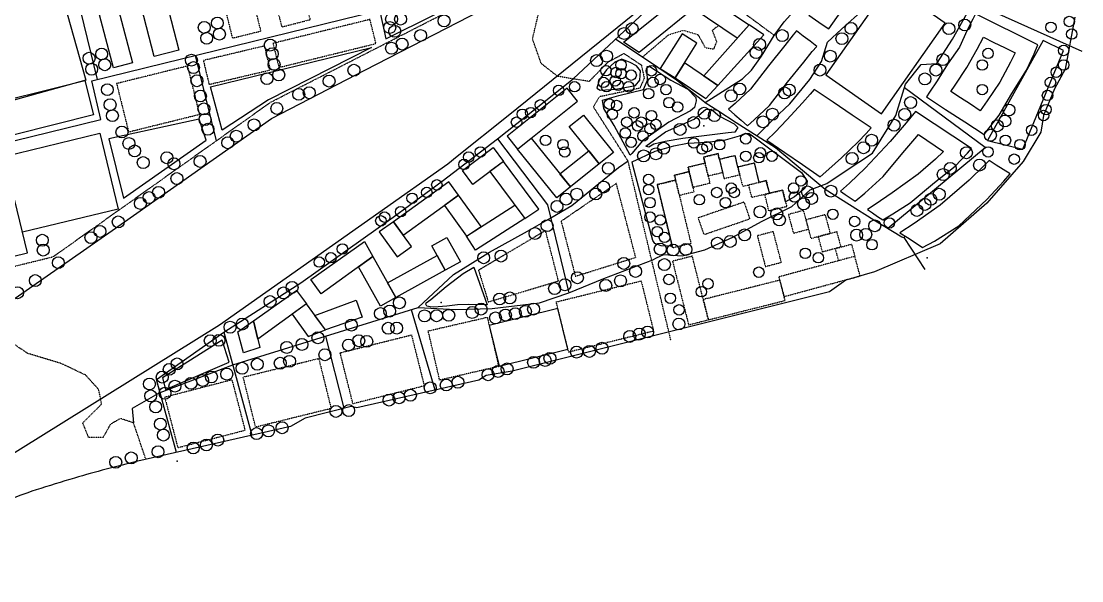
# Model space of a CAD drawing. Header units: metres. Extents: x -21 to 1337, y -22 to 1055.
# Drawn here: x 434 to 1165, y 147 to 533 of the extents above; entities that cross this region are included whole.
import ezdxf

# ---------------------------------------------------------------- set-up
doc = ezdxf.new("R2010")
doc.units = ezdxf.units.M
for name, pattern in [('1', [0.002, 0.002]), ('2', [0.001, 0.001]), ('3', [0.012, 0.004, -0.001, 0.004, -0.001, 0.001, -0.001]), ('4', [0.001, 0.001]), ('5', [0.012, 0.004, -0.001, 0.004, -0.001, 0.001, -0.001]), ('6', [0.012, 0.004, -0.001, 0.004, -0.001, 0.001, -0.001]), ('Center', [0.004, 0.0025, -0.0005, 0.0005, -0.0005]), ('DashDot', [0.006, 0.004, -0.001, 0, -0.001]), ('Dashed', [0.01, 0.005, -0.005])]:
    doc.linetypes.add(name, pattern=pattern)
for name, color, linetype, true_color in [('Buildings$Library', 215, 'Continuous', 0xb242a5), ('Buildings$Parking', 122, 'Continuous', 0x1ccbb2), ('Buildings$Residential', 55, 'Continuous', 0x919748), ('Buildings$Workshop', 18, 'Continuous', 0x000000), ('bus stops', 225, 'Continuous', 0xa05c8b), ('Cycle Park', 18, 'Continuous', 0x000000), ('Green_Spaces', 3, 'Continuous', 0x1bff00), ('Pavement', 252, 'Continuous', 0x829093), ('Playgrounds', 162, 'Continuous', 0x2734c3), ('Site', 225, 'Continuous', 0xb22c80), ('Street', 26, 'Continuous', 0x782a1d), ('Tree$Tree_type_1', 18, 'Continuous', 0x000000), ('Tree$Tree_type_2', 99, 'Continuous', 0x184c16)]:
    doc.layers.add(name, color=color, linetype=linetype, true_color=true_color)

msp = doc.modelspace()

# ---------------------------------------------------------------- linework, layer by layer
at = {"layer": 'Buildings$Library', "linetype": '2'}
msp.add_lwpolyline([(389, 549), (457, 568), (478.07, 492.6), (410.07, 473.6)], close=True, dxfattribs=at)
at = {"layer": 'Buildings$Parking', "linetype": '5'}
for points in [[(802.37, 339.5), (860.88, 353.97), (869.45, 319.32), (810.93, 304.85)], [(588, 251), (579, 285.74), (532.49, 273.7), (541.49, 238.95)]]:
    msp.add_lwpolyline(points, close=True, dxfattribs=at)
at = {"layer": 'Buildings$Residential', "linetype": '4'}
for points in [[(1021.34, 607.11), (1016.55, 598.46), (1007.02, 582.17), (991.98, 558.97), (981.71, 544.48), (976.49, 537.43), (981.08, 534.23), (985.66, 531.04), (990.24, 527.84), (995.79, 535.66), (1006.06, 550.15), (1021.1, 573.35), (1030.63, 589.64), (1035.42, 598.29), (1030.73, 601.23), (1026.03, 604.17)], [(848.78, 518.85), (896.57, 557.26), (906.56, 549.91), (859.53, 511.67)], [(988.22, 496.26), (1026.61, 469.39), (1070.34, 531.88), (1031.96, 558.74)], [(906.56, 549.91), (935.26, 530.6), (927.16, 521.48), (896.8, 541.98)], [(1134.21, 516.82), (1119.95, 523.95), (1105.69, 531.08), (1091.43, 538.21), (1089.58, 534.57), (1085.64, 527.03), (1080.37, 515.19), (1072.14, 503.64), (1064.82, 492.08), (1059.72, 484.31), (1057.54, 480.97), (1070.77, 472.35), (1084.01, 463.73), (1097.24, 455.1), (1100.41, 459), (1107.59, 468.36), (1116.34, 483.35), (1126.5, 499.43), (1131.66, 510.62)], [(935.26, 530.6), (904.03, 495.5), (913.83, 488.74), (945.53, 523.69)], [(967.97, 526.52), (965.77, 523.76), (959.85, 516.33), (948.75, 502.51), (936.23, 486.41), (925.71, 476.51), (921.06, 472.46), (925.42, 468.67), (929.77, 464.87), (934.13, 461.08), (938.78, 465.12), (949.29, 475.03), (961.81, 491.12), (972.91, 504.94), (978.83, 512.37), (982.05, 515.78), (977.36, 519.36), (972.66, 522.94)], [(884.22, 494.12), (899.36, 517.99), (889.04, 524.53), (873.91, 500.66)], [(1096.74, 522.2), (1104.02, 518.62), (1111.3, 515.04), (1118.58, 511.46), (1115.41, 504.95), (1108.02, 491.21), (1099.41, 478.18), (1094.49, 471.44), (1087.78, 475.86), (1081.06, 480.29), (1074.35, 484.72), (1077.4, 489.1), (1085.42, 501.26), (1092.58, 513.96)], [(913.83, 488.74), (890.85, 504.58), (884.22, 494.12), (905.37, 479.77)], [(775.71, 444.92), (816.95, 478.1), (809.83, 486.96), (768.58, 453.78)], [(980.23, 486.03), (977.35, 482.76), (972.07, 476.83), (961.32, 465.04), (953.25, 456.69), (947.57, 451.03), (959.81, 442.63), (972.05, 434.23), (984.29, 425.83), (990.31, 431.13), (998.89, 438.95), (1010.36, 450.05), (1016, 455.63), (1019.5, 459.68), (1006.41, 468.47), (993.32, 477.25)], [(831.97, 434.76), (811.3, 460.45), (821.12, 468.35), (841.79, 442.66)], [(1088.59, 445.36), (1075.69, 453.87), (1062.78, 462.37), (1049.87, 470.88), (1043.49, 463.03), (1032.44, 450.21), (1015.37, 431.7), (1004.39, 421.37), (998.21, 415.9), (1001.61, 413.6), (1005, 411.3), (1008.4, 409), (1014.99, 414.47), (1027.74, 426.05), (1041.34, 442.34), (1049.49, 451.99), (1052.06, 455.12), (1057.81, 451.14), (1063.57, 447.17), (1069.32, 443.2), (1063.72, 437.96), (1051.83, 427.6), (1034, 414.68), (1022.12, 406.65), (1016.86, 403.26), (1020.37, 400.88), (1023.89, 398.5), (1027.4, 396.12), (1034.47, 400.22), (1046.24, 407.82), (1063.19, 421.79), (1077.24, 433.23), (1085.71, 442.16)], [(737.7, 430.23), (758.86, 445.95), (766, 436.34), (744.84, 420.62)], [(775.71, 444.92), (785.06, 452.44), (812.12, 418.8), (802.77, 411.28)], [(812.12, 418.8), (804.9, 427.77), (824.75, 443.74), (831.97, 434.76)], [(766, 436.34), (756.66, 429.41), (780.63, 397.17), (790.35, 403.56)], [(690.15, 394.87), (696.85, 385.59), (735.05, 413.13), (728.36, 422.41)], [(735.05, 413.13), (725.3, 406.1), (740.53, 384.97), (750.64, 391.45)], [(740.53, 384.97), (773.81, 406.34), (780.63, 397.17), (746.78, 375.23)], [(692.76, 370.7), (702.51, 377.73), (690.15, 394.87), (680.4, 387.84)], [(640.32, 345.02), (633.21, 354.9), (670.23, 381.21), (676.01, 370.8)], [(725.85, 361.35), (716.49, 378.23), (726.91, 384.04), (736.29, 367.13)], [(676.01, 370.8), (691.74, 342.43), (681.31, 336.46), (666.13, 363.66)], [(691.74, 342.43), (686.07, 352.65), (720.19, 371.57), (725.85, 361.35)], [(593.6, 326.48), (623.28, 347.47), (630.19, 338.24), (596.58, 313.83)], [(630.19, 338.24), (620.27, 331.03), (631.46, 315.62), (643.28, 320.21)], [(636.03, 330.2), (664.55, 340.62), (668.56, 328.96), (643.28, 320.21)], [(597.96, 307.98), (586.72, 304.29), (582.92, 318.93), (593.6, 326.48)]]:
    msp.add_lwpolyline(points, close=True, dxfattribs=at)
at = {"layer": 'Buildings$Residential', "linetype": '3'}
for points in [[(907.07, 426.32), (903.92, 439.4), (913.87, 441.8), (917.03, 428.71)], [(914.84, 437.81), (918.01, 424.64), (928.83, 427.25), (925.65, 440.41)], [(896.59, 418.5), (893.21, 432.51), (904.9, 435.33), (908.28, 421.32)], [(927.55, 432.53), (930.75, 419.26), (942.24, 422.03), (939.04, 435.3)], [(887.21, 412.96), (883.84, 426.95), (893.96, 429.39), (897.34, 415.4)], [(805.74, 395.12), (815.53, 357.22), (857.13, 370.23), (843.78, 421.16)], [(882.55, 376.75), (872.01, 420.48), (884.66, 423.53), (895.2, 379.8)], [(935.01, 420.29), (947.14, 423.21), (949.25, 414.45), (937.12, 411.53)], [(946.15, 413.7), (958.44, 416.67), (961.2, 405.23), (948.9, 402.26)], [(904.1, 385.95), (935.9, 396.89), (931.93, 408.4), (900.13, 397.46)], [(976.32, 389.75), (972.82, 402.65), (962.34, 399.8), (965.84, 386.91)], [(991.17, 386.77), (978.1, 383.22), (974.55, 396.29), (987.62, 399.84)], [(748.79, 361.33), (755.51, 339.48), (803.89, 353.95), (794.97, 388.69)], [(940.94, 385.12), (946.48, 363.93), (957.51, 366.81), (951.96, 388)], [(998.54, 377.37), (985.91, 373.94), (983.02, 384.55), (995.65, 387.98)], [(1008.14, 370.94), (997.03, 367.92), (994.75, 376.34), (1005.85, 379.36)], [(882.5, 367.59), (893.59, 323.69), (907.23, 327.13), (896.14, 371.04)], [(959.41, 343.19), (1011.81, 357.42), (1008.14, 370.94), (955.74, 356.71)], [(907.23, 327.13), (960.09, 340.48), (956.55, 354.51), (903.69, 341.16)]]:
    msp.add_lwpolyline(points, close=True, dxfattribs=at)
at = {"layer": 'Buildings$Residential'}
msp.add_lwpolyline([(1100.65, 437), (1097.52, 433.76), (1087.07, 423.41), (1067.02, 406.15), (1049.07, 393.51), (1039.14, 387.28), (1044.39, 383.84), (1049.64, 380.4), (1054.89, 376.95), (1063, 381.34), (1079.81, 391.98), (1099.09, 410.19), (1110.81, 422.78), (1115.14, 427.82), (1110.31, 430.88), (1105.48, 433.94)], close=True, dxfattribs=at)
at = {"layer": 'Buildings$Residential', "linetype": '6'}
for points in [[(714.12, 319.5), (754.81, 328.93), (762.68, 294.94), (721.99, 285.52)], [(653.4, 304.41), (702.58, 316.72), (711.4, 281.53), (662.22, 269.21)], [(586.6, 287.65), (638.64, 300.5), (647.18, 265.92), (595.14, 253.06)]]:
    msp.add_lwpolyline(points, close=True, dxfattribs=at)
at = {"layer": 'Buildings$Workshop', "linetype": '4'}
for points in [[(504.02, 591.02), (521, 595.39), (542.14, 513.22), (525.17, 508.85)], [(484.33, 549.99), (497.4, 553.44), (510.33, 504.52), (497.26, 501.07)]]:
    msp.add_lwpolyline(points, close=True, dxfattribs=at)
at = {"layer": 'Buildings$Workshop', "linetype": '3'}
msp.add_lwpolyline([(579.11, 521.55), (598.8, 526.41), (584.11, 586.04), (564.41, 581.18)], close=True, dxfattribs=at)
at = {"layer": 'Buildings$Workshop', "linetype": '5'}
for points in [[(601.66, 573.61), (613.19, 529.24), (632.85, 534.34), (621.32, 578.72)], [(611.22, 501.3), (678.07, 517.8), (673.97, 534.41), (607.12, 517.91)], [(563.06, 489.58), (605.34, 499.6), (601.42, 516.13), (559.14, 506.1)], [(507.59, 456.83), (556.59, 468.97), (548.33, 502.3), (499.33, 490.16)]]:
    msp.add_lwpolyline(points, close=True, dxfattribs=at)
at = {"layer": 'Buildings$Workshop', "linetype": '2'}
msp.add_lwpolyline([(402.17, 448.2), (396.2, 472.08), (477.39, 492.37), (483.36, 468.49)], close=True, dxfattribs=at)
at = {"layer": 'bus stops'}
for p in [(1058, 370), (541, 229.61)]:
    msp.add_point(p, dxfattribs=at)
at = {"layer": 'Cycle Park'}
for p in [(904, 461), (723, 339)]:
    msp.add_point(p, dxfattribs=at)
at = {"layer": 'Green_Spaces'}
for points in [[(681, 539), (685, 521), (753, 555)], [(1138, 520), (1099.62, 450.92), (1124, 445), (1152.1, 513)], [(572, 458), (564, 488), (675, 515), (604, 479)], [(494, 452), (504, 411), (561, 451), (556.25, 465.57)], [(854.69, 436.25), (870.64, 443.58), (883.41, 447.28), (892.93, 448.95), (906.31, 449.78), (918.96, 451.37), (928.56, 454.09), (932.87, 455.9), (935.36, 455.75), (937.63, 454.09), (971.51, 428.7), (975.3, 422.79), (974.85, 419.31), (973, 417.32), (966.6, 411.91), (960.39, 408.6), (959.74, 411.29), (959.09, 413.98), (958.44, 416.67), (955.38, 415.93), (952.32, 415.19), (949.25, 414.45), (948.55, 417.37), (947.84, 420.29), (947.14, 423.21), (945.51, 422.82), (943.87, 422.43), (942.24, 422.03), (941.17, 426.46), (940.11, 430.88), (939.04, 435.3), (935.21, 434.38), (931.38, 433.46), (927.55, 432.53), (926.92, 435.16), (926.29, 437.79), (925.65, 440.41), (922.05, 439.54), (918.44, 438.68), (914.84, 437.81), (914.52, 439.14), (914.19, 440.47), (913.87, 441.8), (910.56, 441), (907.24, 440.2), (903.92, 439.4), (904.25, 438.04), (904.58, 436.68), (904.9, 435.33), (901.01, 434.39), (897.11, 433.45), (893.21, 432.51), (893.46, 431.47), (893.71, 430.43), (893.96, 429.39), (890.59, 428.57), (887.21, 427.76), (883.84, 426.95), (884.11, 425.81), (884.39, 424.67), (884.66, 423.53), (880.45, 422.51), (876.23, 421.49), (872.01, 420.48), (875.43, 406.32), (878.84, 392.16), (882.25, 378.01), (880.85, 378.02), (874.64, 378.26), (870.41, 379.85), (868.83, 381.95), (855.05, 433.97)]]:
    msp.add_lwpolyline(points, close=True, dxfattribs=at)
for points in [[(830.25, 486.9), (832.52, 485.55), (843.54, 486.41), (856.89, 488.73), (859.95, 492.59), (860.32, 498.96), (857.62, 502.33), (853.21, 504.65), (847.58, 507.04), (842.74, 504.96), (837.11, 499.57), (832.03, 492.53), (830.25, 486.9), (832.52, 485.55), (843.54, 486.41)], [(853.31, 440.84), (851.6, 443.65), (842.21, 461.14), (835.24, 472.95), (834.24, 478.78), (845.48, 481.91), (862.41, 486.03), (865.25, 492.43), (865.11, 497.98), (865.11, 501.96), (866.78, 501.96), (881.34, 492.43), (893.05, 486.37), (898.58, 480.58), (898.7, 478.19), (897.54, 473.66), (894.84, 471.39), (880.05, 463.53), (871.21, 457.22), (861.81, 450.6), (854.35, 441.94), (853.31, 440.84), (851.6, 443.65), (842.21, 461.14)], [(866.09, 446.22), (864.1, 447.08), (877.66, 456.88), (897.46, 465.65), (905.25, 472.22), (909.03, 472.45), (914.77, 467.61), (924.98, 462.47), (927.47, 459.9), (925.43, 456.57), (920.82, 456.2), (889.53, 452.19), (877.51, 450.22), (869.65, 448.26), (866.09, 446.22), (864.1, 447.08), (877.66, 456.88)], [(745.52, 363.52), (754.74, 337.51), (741.82, 337.63), (734.35, 337.39), (726.85, 336.6), (717.97, 335.96), (715.44, 336.01), (713.11, 336.6), (712.46, 337.99), (712.71, 338.78), (716.03, 341.21), (726.51, 350.16), (738.31, 359), (745.52, 363.52), (754.74, 337.51), (741.82, 337.63)]]:
    msp.add_lwpolyline(points, dxfattribs=at)
at = {"layer": 'Pavement', "linetype": '1'}
msp.add_lwpolyline([(810.46, 306.79), (803.47, 335.03), (756.07, 323.31), (763.06, 295.07)], close=True, dxfattribs=at)
at = {"layer": 'Pavement'}
msp.add_lwpolyline([(531, 287), (533, 279), (577, 298), (572, 313)], close=True, dxfattribs=at)
at = {"layer": 'Playgrounds'}
for points in [[(434.56, 387.64), (421.91, 439.94), (487.67, 455.84), (500.31, 403.54)], [(385.13, 360.55), (438.01, 373.34), (421.91, 439.94), (369.03, 427.15)]]:
    msp.add_lwpolyline(points, close=True, dxfattribs=at)
at = {"layer": 'Site'}
for points in [[(404.04, 324.58), (496.2, 388.72), (606.09, 466.12), (670.91, 499.67), (782.08, 557.23), (920.29, 628.79), (974.86, 657.04), (1015.81, 684.37), (1025.56, 669.33), (987.3, 643.04), (863.53, 543.93), (769.3, 467.92), (734.12, 439.9), (727.7, 434.53), (680.03, 400.89), (570.24, 323.41), (371.38, 199.58)], [(1159.87, 536.03), (1153.12, 500.11), (1145.77, 486.57), (1138.27, 468.11), (1136.47, 456.69), (1124.1, 436.29), (1099.26, 407.56), (1067.06, 379.62), (1021.73, 360.34), (1001.89, 354.5), (990.64, 346.44), (772.08, 291.62), (754.01, 288.65), (748.98, 285.43), (664.98, 266.3), (660.89, 267.42), (629.38, 259.31), (619.2, 253.59), (514.04, 229.61)]]:
    msp.add_lwpolyline(points, dxfattribs=at)
for points, knots in [([(55.92, 147.04), (69.13, 159.7), (92.65, 184.68), (133.69, 227.49), (158.46, 288.78), (176.09, 355.69), (194.05, 406.3), (205.21, 442.7), (203.49, 474.98), (202.89, 507.46), (199.72, 539.07), (206.32, 569.96), (217.92, 597.66), (219.48, 625.02), (230.21, 636.46), (227.63, 643.45), (225.58, 645.66), (222.47, 647.56), (226.7, 650.64), (219.76, 653.81), (229.1, 664.96), (230.15, 675.59), (243.33, 699.49), (261.76, 728.64), (305.19, 765.07), (356.56, 799.69), (418.72, 815.88), (463.48, 834.11), (497.02, 849.06), (524.64, 849.43), (541.97, 854.14), (549.86, 856.4)], [176.586161, 176.586161, 176.586161, 176.586161, 231.489652, 279.770102, 353.010501, 425.780322, 487.882744, 514.534218, 538.785808, 583.927401, 612.608908, 633.171974, 677.952531, 701.811468, 714.405968, 718.329221, 722.513347, 724.178666, 727.1896, 731.772165, 737.88204, 760.362679, 767.534482, 818.493791, 863.368493, 936.312272, 1002.232651, 1054.110188, 1081.976539, 1111.029995, 1135.649885, 1135.649885, 1135.649885, 1135.649885]), ([(514.04, 229.61), (499.37, 226.09), (475.84, 219.79), (445.05, 210.32), (418.55, 201), (392.35, 188.01), (364.97, 173.9), (348.53, 162.68), (340.94, 157.05)], [2887.508928, 2887.508928, 2887.508928, 2887.508928, 2932.774022, 2960.550337, 2984.147638, 3016.940315, 3048.145277, 3076.497236, 3076.497236, 3076.497236, 3076.497236])]:
    msp.add_open_spline(points, degree=3, knots=knots, dxfattribs=at)
at = {"layer": 'Street'}
for p, q in [((486.23, 492.99), (452.33, 630.57)), ((482.24, 492.01), (775.31, 564.21)), ((814.12, 493.45), (893.03, 567.56)), ((959.49, 532.73), (977.47, 552.86)), ((999.07, 527.63), (1014.31, 541.43)), ((1075.45, 520.75), (1089.66, 546.17)), ((952.51, 523.44), (959.49, 532.73)), ((989.25, 518.66), (999.07, 527.63)), ((943.73, 509.09), (952.51, 523.44)), ((1064.76, 503.99), (1075.45, 520.75)), ((985.12, 505.39), (989.25, 518.66)), ((865.89, 505.8), (885.18, 492.82)), ((936.88, 499.47), (943.73, 509.09)), ((977.06, 493.01), (985.12, 505.39)), ((930.64, 493.42), (936.88, 499.47)), ((1043.09, 489.87), (1053.82, 503.34)), ((1053.82, 503.34), (1064.76, 503.99)), ((488.41, 465.47), (482.24, 492.01)), ((761.91, 451.99), (814.12, 493.45)), ((885.18, 492.82), (903.32, 478.45)), ((904.96, 477.14), (930.64, 493.42)), ((963.43, 476.21), (977.06, 493.01)), ((1036.33, 468.1), (1043.09, 489.87)), ((1098, 446), (1042.29, 487.31)), ((903.32, 478.45), (904.96, 477.14)), ((904.96, 477.14), (913.7, 471.56)), ((952.17, 465.55), (963.43, 476.21)), ((913.7, 471.56), (926.31, 463.32)), ((1020.4, 442.05), (1036.33, 468.1)), ((290.24, 416.33), (488.41, 465.47)), ((926.31, 463.32), (953.5, 445.96)), ((943.32, 456.77), (952.17, 465.55)), ((940.58, 454.13), (943.32, 456.77)), ((723.65, 422.92), (761.91, 451.99)), ((761.91, 451.99), (796.4, 406.57)), ((953.5, 445.96), (987.61, 417.34)), ((1030.92, 390.34), (1098, 446)), ((1000.82, 429.2), (1020.4, 442.05)), ((813.05, 405.98), (845.26, 432.24)), ((845.26, 432.24), (851.83, 436.74)), ((988.93, 421.26), (1000.82, 429.2)), ((690, 397.9), (723.65, 422.92)), ((964.77, 405.29), (977.32, 416.92)), ((977.32, 416.92), (988.93, 421.26)), ((987.61, 417.34), (1021.3, 396.19)), ((796.4, 406.57), (811.1, 345.69)), ((798.58, 397.58), (813.05, 405.98)), ((943.9, 395.05), (964.77, 405.29)), ((626.38, 352.76), (690, 397.9)), ((782.6, 388.3), (798.58, 397.58)), ((924.03, 384.22), (943.9, 395.05)), ((1021.3, 396.19), (1040.54, 384.49)), ((756.27, 373.78), (782.6, 388.3)), ((904.78, 375.36), (924.03, 384.22)), ((1040.54, 384.49), (1040.91, 384.25)), ((1040.91, 384.25), (1041.84, 383.91)), ((1041.84, 383.91), (1042.58, 384.55)), ((1042.58, 384.55), (1042.82, 384.87)), ((731.6, 358.32), (756.27, 373.78)), ((889.21, 371.21), (904.78, 375.36)), ((835.11, 355.73), (868.94, 368.52)), ((868.94, 368.52), (871.42, 369.99)), ((871.42, 369.99), (876.46, 372.13)), ((876.46, 372.13), (889.21, 371.21)), ((707.15, 335.74), (731.6, 358.32)), ((573.27, 318.63), (626.38, 352.76)), ((811.1, 345.69), (835.11, 355.73)), ((790.92, 338.92), (811.1, 345.69)), ((758.13, 335.06), (790.92, 338.92)), ((579.37, 296.03), (707.15, 335.74)), ((707.15, 335.74), (733.06, 334.2)), ((733.06, 334.2), (758.13, 335.06)), ((526.73, 286.05), (573.27, 318.63)), ((529.25, 276.94), (579.37, 296.03)), ((540.66, 235.68), (526.73, 286.05)), ((529.25, 276.94), (510, 266)), ((510, 266), (511, 256))]:
    msp.add_line(p, q, dxfattribs=at)
at = {"layer": 'Street', "linetype": 'Center'}
for p, q in [((605.37, 477.23), (766.33, 559.7)), ((455.59, 370.69), (605.37, 477.23)), ((310.48, 334.71), (455.59, 370.69))]:
    msp.add_line(p, q, dxfattribs=at)
at = {"layer": 'Street', "linetype": 'Dashed'}
for p, q in [((786, 521), (791, 542)), ((792, 504), (786, 521)), ((825.01, 491.68), (838.26, 505.16)), ((838.26, 505.16), (849, 511)), ((849, 511), (861, 503)), ((803.17, 495.24), (792, 504)), ((861, 503), (863, 494)), ((814.12, 493.45), (803.17, 495.24)), ((825.01, 491.68), (814.12, 493.45)), ((863, 494), (860, 487)), ((860, 487), (832, 481)), ((832, 481), (827.99, 474.12)), ((851.83, 436.74), (827.99, 474.12)), ((438, 304), (417, 318)), ((461, 297), (438, 304)), ((478, 289), (461, 297)), ((487, 279), (478, 289)), ((489, 269), (487, 279)), ((476, 256), (489, 269)), ((480, 246), (476, 256)), ((502, 259), (495, 255)), ((511, 256), (502, 259)), ((519.51, 230.86), (511, 256)), ((495, 255), (490, 246)), ((490, 246), (480, 246))]:
    msp.add_line(p, q, dxfattribs=at)
at = {"layer": 'Street', "linetype": 'DashDot'}
for p, q in [((880, 524), (890, 527)), ((890, 527), (900, 524)), ((910, 527), (914.18, 530.24)), ((913, 519), (910, 527)), ((861.83, 508.52), (880, 524)), ((900, 524), (905, 515)), ((905, 515), (911, 514)), ((911, 514), (913, 519))]:
    msp.add_line(p, q, dxfattribs=at)
msp.add_lwpolyline([(952.51, 523.44), (893.03, 567.56)], dxfattribs=at)
at = {"layer": 'Street'}
for points in [[(1089.66, 546.17), (1164.6, 512.61)], [(843.35, 520.91), (865.89, 505.8)], [(553.54, 509.57), (568.05, 450.68)], [(1041.84, 383.91), (1056.3, 361.93)], [(702.46, 334.28), (718.68, 278.75)], [(573.27, 318.63), (592.47, 247.49)], [(643.26, 315.88), (656.06, 266.17)]]:
    msp.add_lwpolyline(points, dxfattribs=at)
at = {"layer": 'Street', "linetype": 'Dashed'}
msp.add_lwpolyline([(881.4, 312.85), (851.83, 436.74)], dxfattribs=at)
at = {"layer": 'Tree$Tree_type_1'}
for centre in [(568.77, 531.92), (688.81, 534.67), (695.07, 534.67), (725.07, 533.44), (559.72, 528.93), (570.17, 524.27), (687.63, 528.87), (691.09, 526.24), (708.84, 523.34), (561.4, 521.47), (605.22, 516.68), (696.07, 517.42), (480.35, 507.66), (489.03, 510.55), (606.62, 510.7), (688.81, 514.58), (491.17, 503.18), (550.93, 506.32), (552.33, 501.18), (607.92, 503.42), (482.12, 500.1), (602.95, 493.57), (611.07, 496.19), (662.92, 499.36), (492.93, 485.96), (554.71, 492.09), (645.79, 491.89), (557.09, 481.59), (624.85, 482.72), (632.09, 483.83), (494.86, 475.53), (559.47, 472.7), (609.77, 473.05), (496.45, 468.02), (560.35, 465.35), (503.02, 456.73), (562.22, 458.63), (594.06, 461.68), (575.97, 449.33), (581.79, 453.87), (507.77, 448.82), (511.77, 443.67), (517.65, 435.64), (533.98, 439), (538.83, 434.8), (556.86, 436.45), (540.89, 424.63), (528.24, 415.14), (515.71, 407.43), (521.7, 411.5), (500.45, 394.72), (481.64, 383.86), (487.89, 388.15), (448.13, 382.04), (448.77, 375.29), (459.17, 366.55), (443.3, 354.24), (431.05, 345.84), (521.99, 282.85), (522.83, 274.64), (526.26, 267.07), (529.49, 255.21), (531.56, 247.6), (509.44, 231.82), (527.88, 236.08), (498.73, 228.82)]:
    msp.add_circle(centre, 4.11, dxfattribs=at)
at = {"layer": 'Tree$Tree_type_2'}
for centre, radius in [((1083.9, 530.61), 4.11), ((1156, 533), 3.61), ((849.15, 524.72), 4.11), ((854.6, 528.09), 4.11), ((958.09, 523.31), 4.11), ((1005.59, 528.26), 4.11), ((1073.02, 528.04), 4.11), ((1143.32, 529), 3.61), ((1157.67, 524.31), 3.61), ((942.49, 517.21), 4.11), ((999.23, 521.16), 4.11), ((837.02, 509.08), 4.11), ((940.06, 511.49), 4.11), ((991.26, 509.08), 4.11), ((1100, 511), 3.61), ((1152.1, 513), 3.61), ((830.11, 506.01), 4.11), ((847, 503), 3.61), ((1068.84, 506.74), 4.11), ((1096, 503), 3.61), ((1152.1, 503), 3.61), ((836.71, 499.02), 3.61), ((843.49, 497.81), 3.61), ((847, 497), 3.61), ((854, 496), 3.61), ((868, 499), 3.61), ((984.16, 499.46), 4.11), ((1056.44, 493.36), 4.11), ((1064.08, 499.48), 4.11), ((1147, 498), 3.61), ((815, 488), 3.61), ((835, 491), 3.61), ((837, 488), 3.61), ((843, 492), 3.61), ((845, 489), 3.61), ((852.26, 487.93), 3.61), ((869, 491), 3.61), ((874, 493), 3.61), ((928.83, 486.45), 4.11), ((962.91, 485.69), 4.11), ((1143, 491), 3.61), ((804.05, 485.46), 3.61), ((866, 483.21), 3.61), ((878, 486), 3.61), ((922.93, 481.73), 4.11), ((959.78, 483.73), 4.11), ((1096, 486), 3.61), ((1141, 482), 3.61), ((791.47, 475.47), 3.61), ((839, 476), 3.61), ((844, 475), 3.61), ((880.05, 477), 3.61), ((886, 474), 3.61), ((1046.57, 477.06), 4.11), ((1114.4, 471.96), 4.11), ((1139.94, 472.21), 3.61), ((779, 469), 3.61), ((784.79, 470.16), 3.61), ((841, 469), 3.61), ((856, 470), 3.61), ((868, 468), 3.61), ((904.33, 469.7), 4.11), ((911.43, 468.11), 4.11), ((944.84, 463.77), 4.11), ((951.4, 469.03), 4.11), ((1042.56, 468.86), 4.11), ((1111.6, 464.31), 4.11), ((1138.27, 468.11), 3.61), ((775, 463.53), 3.61), ((851, 463.53), 3.61), ((858.45, 460.98), 3.61), ((861, 463.53), 3.61), ((867, 459), 3.61), ((871, 462), 3.61), ((887.7, 458.51), 4.11), ((897.07, 463.27), 4.11), ((1035.23, 461.45), 4.11), ((1106.37, 461.04), 4.11), ((1130, 458), 3.61), ((795, 451), 3.61), ((850, 456), 3.61), ((854, 449.68), 3.61), ((862.13, 454), 3.61), ((933, 452), 3.61), ((1019.74, 451.1), 4.11), ((1101.61, 454.51), 4.11), ((1112, 451), 3.61), ((750.08, 443), 3.61), ((807, 448), 3.61), ((808.26, 443), 3.61), ((876.42, 445.55), 4.11), ((897.14, 449.21), 3.61), ((903, 445), 3.61), ((906.24, 446.59), 3.61), ((915, 448), 3.61), ((943.13, 442.42), 3.61), ((1014.17, 445.89), 4.11), ((1085.06, 442.44), 4.11), ((1100, 443), 3.61), ((1122, 448), 3.61), ((742, 439.42), 3.61), ((862.57, 440.28), 4.11), ((871.03, 441.69), 4.11), ((933, 440), 3.61), ((942, 439), 3.61), ((951, 440), 3.61), ((1006.27, 438.48), 4.11), ((1118, 438), 3.61), ((738.76, 434.4), 3.61), ((838.25, 431.67), 4.11), ((1069.07, 427.4), 4.11), ((1073.93, 431.6), 4.11), ((1094.11, 433.9), 4.11), ((866, 424), 3.61), ((971, 423), 3.61), ((713.11, 415.08), 3.61), ((720.05, 420.25), 3.61), ((816.53, 413.84), 4.11), ((829.56, 413.95), 4.11), ((835.01, 418.73), 4.11), ((866, 417), 3.61), ((913, 415), 3.61), ((923, 418), 3.61), ((925, 415), 3.61), ((966, 418), 3.61), ((975.55, 415.41), 4.11), ((991.7, 415.92), 4.11), ((1066.35, 413.81), 4.11), ((703, 411), 3.61), ((802.87, 405.42), 4.11), ((809.12, 410.41), 4.11), ((867, 408), 3.61), ((901, 410), 3.61), ((919, 408), 3.61), ((966.6, 411.91), 3.61), ((972.87, 407.15), 4.11), ((978.4, 410.9), 4.11), ((1056.45, 406.78), 4.11), ((1060.53, 410.26), 4.11), ((695.12, 401.71), 3.61), ((942.81, 401.63), 4.11), ((954.34, 400.21), 4.11), ((993, 400), 3.61), ((1050.93, 402.62), 4.11), ((681.48, 395.42), 3.61), ((684, 398), 3.61), ((796.08, 392.09), 4.11), ((867, 398), 3.61), ((874, 396), 3.61), ((956.19, 396.04), 4.11), ((1008, 395), 3.61), ((1021.91, 392), 4.11), ((1032, 394), 3.61), ((787.75, 386.7), 4.11), ((872, 388), 3.61), ((877, 384), 3.61), ((932.22, 385.77), 4.11), ((1009.42, 385.57), 4.11), ((1015.72, 386.06), 4.11), ((913.41, 379.96), 4.11), ((922.25, 381.23), 4.11), ((1020, 379), 3.61), ((647, 370), 3.61), ((655, 376), 3.61), ((752.33, 370), 4.11), ((764.28, 371.13), 4.11), ((874.03, 375.91), 4.11), ((882.87, 375.3), 4.11), ((891.72, 375.68), 4.11), ((974, 373), 3.61), ((983, 370), 3.61), ((639, 367), 3.61), ((848.89, 366.06), 4.11), ((876.9, 365.25), 4.11), ((816.97, 356.16), 4.11), ((857, 360.55), 4.11), ((880, 355), 3.61), ((942, 360), 3.61), ((620.29, 349.49), 4.11), ((801.2, 348.67), 4.11), ((808.29, 351.3), 4.11), ((836.47, 350.84), 4.11), ((846.65, 354.02), 4.11), ((907, 352), 3.61), ((605.1, 339.73), 4.11), ((614.38, 345.69), 4.11), ((763.32, 341.52), 4.11), ((770.39, 342.28), 4.11), ((881, 342), 3.61), ((902.34, 346.51), 3.61), ((687.56, 333.17), 4.11), ((694.28, 338.86), 4.11), ((744.41, 332.21), 4.11), ((750.56, 334.53), 4.11), ((781.16, 332.98), 4.11), ((786.69, 334.53), 4.11), ((887, 334), 3.61), ((681.13, 331.43), 4.11), ((711.58, 329.87), 4.11), ((719.88, 329.97), 4.11), ((728.28, 330.25), 4.11), ((760.49, 328.45), 4.11), ((767.36, 330.4), 4.11), ((774.13, 331.41), 4.11), ((577.58, 322.04), 4.11), ((585.89, 324.19), 4.11), ((661.14, 323.46), 4.11), ((686.57, 321.32), 4.11), ((692.39, 321.4), 4.11), ((865.36, 318.71), 4.11), ((886.88, 324.25), 4.11), ((563.9, 312.75), 4.11), ((569.87, 312.96), 4.11), ((638.1, 314.72), 4.11), ((666.2, 312.72), 4.11), ((671.79, 312.27), 4.11), ((853.04, 315.67), 4.11), ((859.52, 317.27), 4.11), ((616.64, 308.05), 4.11), ((627.1, 310.14), 4.11), ((642.86, 303.02), 4.11), ((659.17, 309.7), 4.11), ((816.39, 304.84), 4.11), ((825.23, 305.36), 4.11), ((833.96, 307.55), 4.11), ((540.98, 296.71), 4.11), ((596.29, 296.5), 4.11), ((612.11, 297.17), 4.11), ((618.51, 298.51), 4.11), ((786.7, 297.8), 4.11), ((794.71, 299.08), 4.11), ((798.02, 300.58), 4.11), ((535.63, 292.96), 4.11), ((575.3, 289.66), 4.11), ((585.86, 293.7), 4.11), ((755.38, 289.23), 4.11), ((762.28, 291.5), 4.11), ((768.46, 293.28), 4.11), ((530.77, 287.6), 4.11), ((539.55, 281.35), 4.11), ((550.58, 283.31), 4.11), ((558.59, 285.28), 4.11), ((564.71, 287.7), 4.11), ((726.54, 282.14), 4.11), ((734.62, 284.08), 4.11), ((532.66, 276.51), 4.11), ((701.85, 275.09), 4.11), ((715.53, 280.21), 4.11), ((687.11, 271.74), 4.11), ((694.04, 273.31), 4.11), ((650.5, 263.93), 4.11), ((659.3, 264.53), 4.11), ((613.43, 252.66), 4.11), ((595.82, 248.65), 4.11), ((604.01, 250.52), 4.11), ((552.14, 238.69), 4.11), ((561.2, 240.76), 4.11), ((569.07, 244.16), 4.11)]:
    msp.add_circle(centre, radius, dxfattribs=at)

doc.saveas('drawing.dxf')
